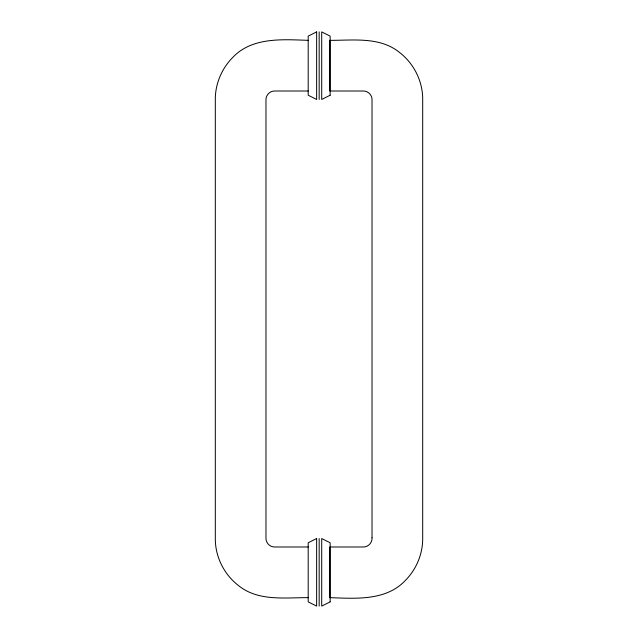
<?xml version="1.0" encoding="UTF-8"?>
<svg xmlns="http://www.w3.org/2000/svg" width="638" height="638" viewBox="0 0 638 638"><rect width="100%" height="100%" fill="white"/><g stroke="black" fill="none" stroke-linecap="round" stroke-linejoin="round"><path stroke-width="0.96" d="M308.194 40.346C282.586 39.476 251.914 36.9 232.583 57.619C221.872 68.441 215.469 83.371 215.309 98.627L215.309 539.373C215.461 557.229 224.273 574.599 238.397 585.485C257.999 601.514 284.851 597.551 308.194 597.654M308.194 91.011L275.241 91.011C270.121 90.564 265.52 95.166 265.974 100.286L265.974 537.714C265.52 542.834 270.121 547.436 275.241 546.989L308.194 546.989M319.167 31.9L319.167 99.456M319.167 538.544L319.167 606.1M372.026 537.714C372.48 542.834 367.879 547.436 362.759 546.989L329.806 546.989L329.806 597.654C355.414 598.524 386.086 601.1 405.417 580.381C416.128 569.559 422.531 554.629 422.691 539.373L422.691 98.627C422.539 80.771 413.727 63.401 399.603 52.515C380.001 36.486 353.149 40.449 329.806 40.346L329.806 91.011L362.759 91.011C367.879 90.564 372.48 95.166 372.026 100.286L372.026 537.714M316.639 31.9L308.194 36.119L308.194 95.229L316.639 99.456L316.639 31.9M330.149 95.229L321.704 99.456L321.704 31.9L330.149 36.119L330.149 95.229M316.639 538.544L308.194 542.771L308.194 601.881L316.639 606.1L316.639 538.544M330.149 601.881L321.704 606.1L321.704 538.544L330.149 542.771L330.149 601.881"/></g></svg>
